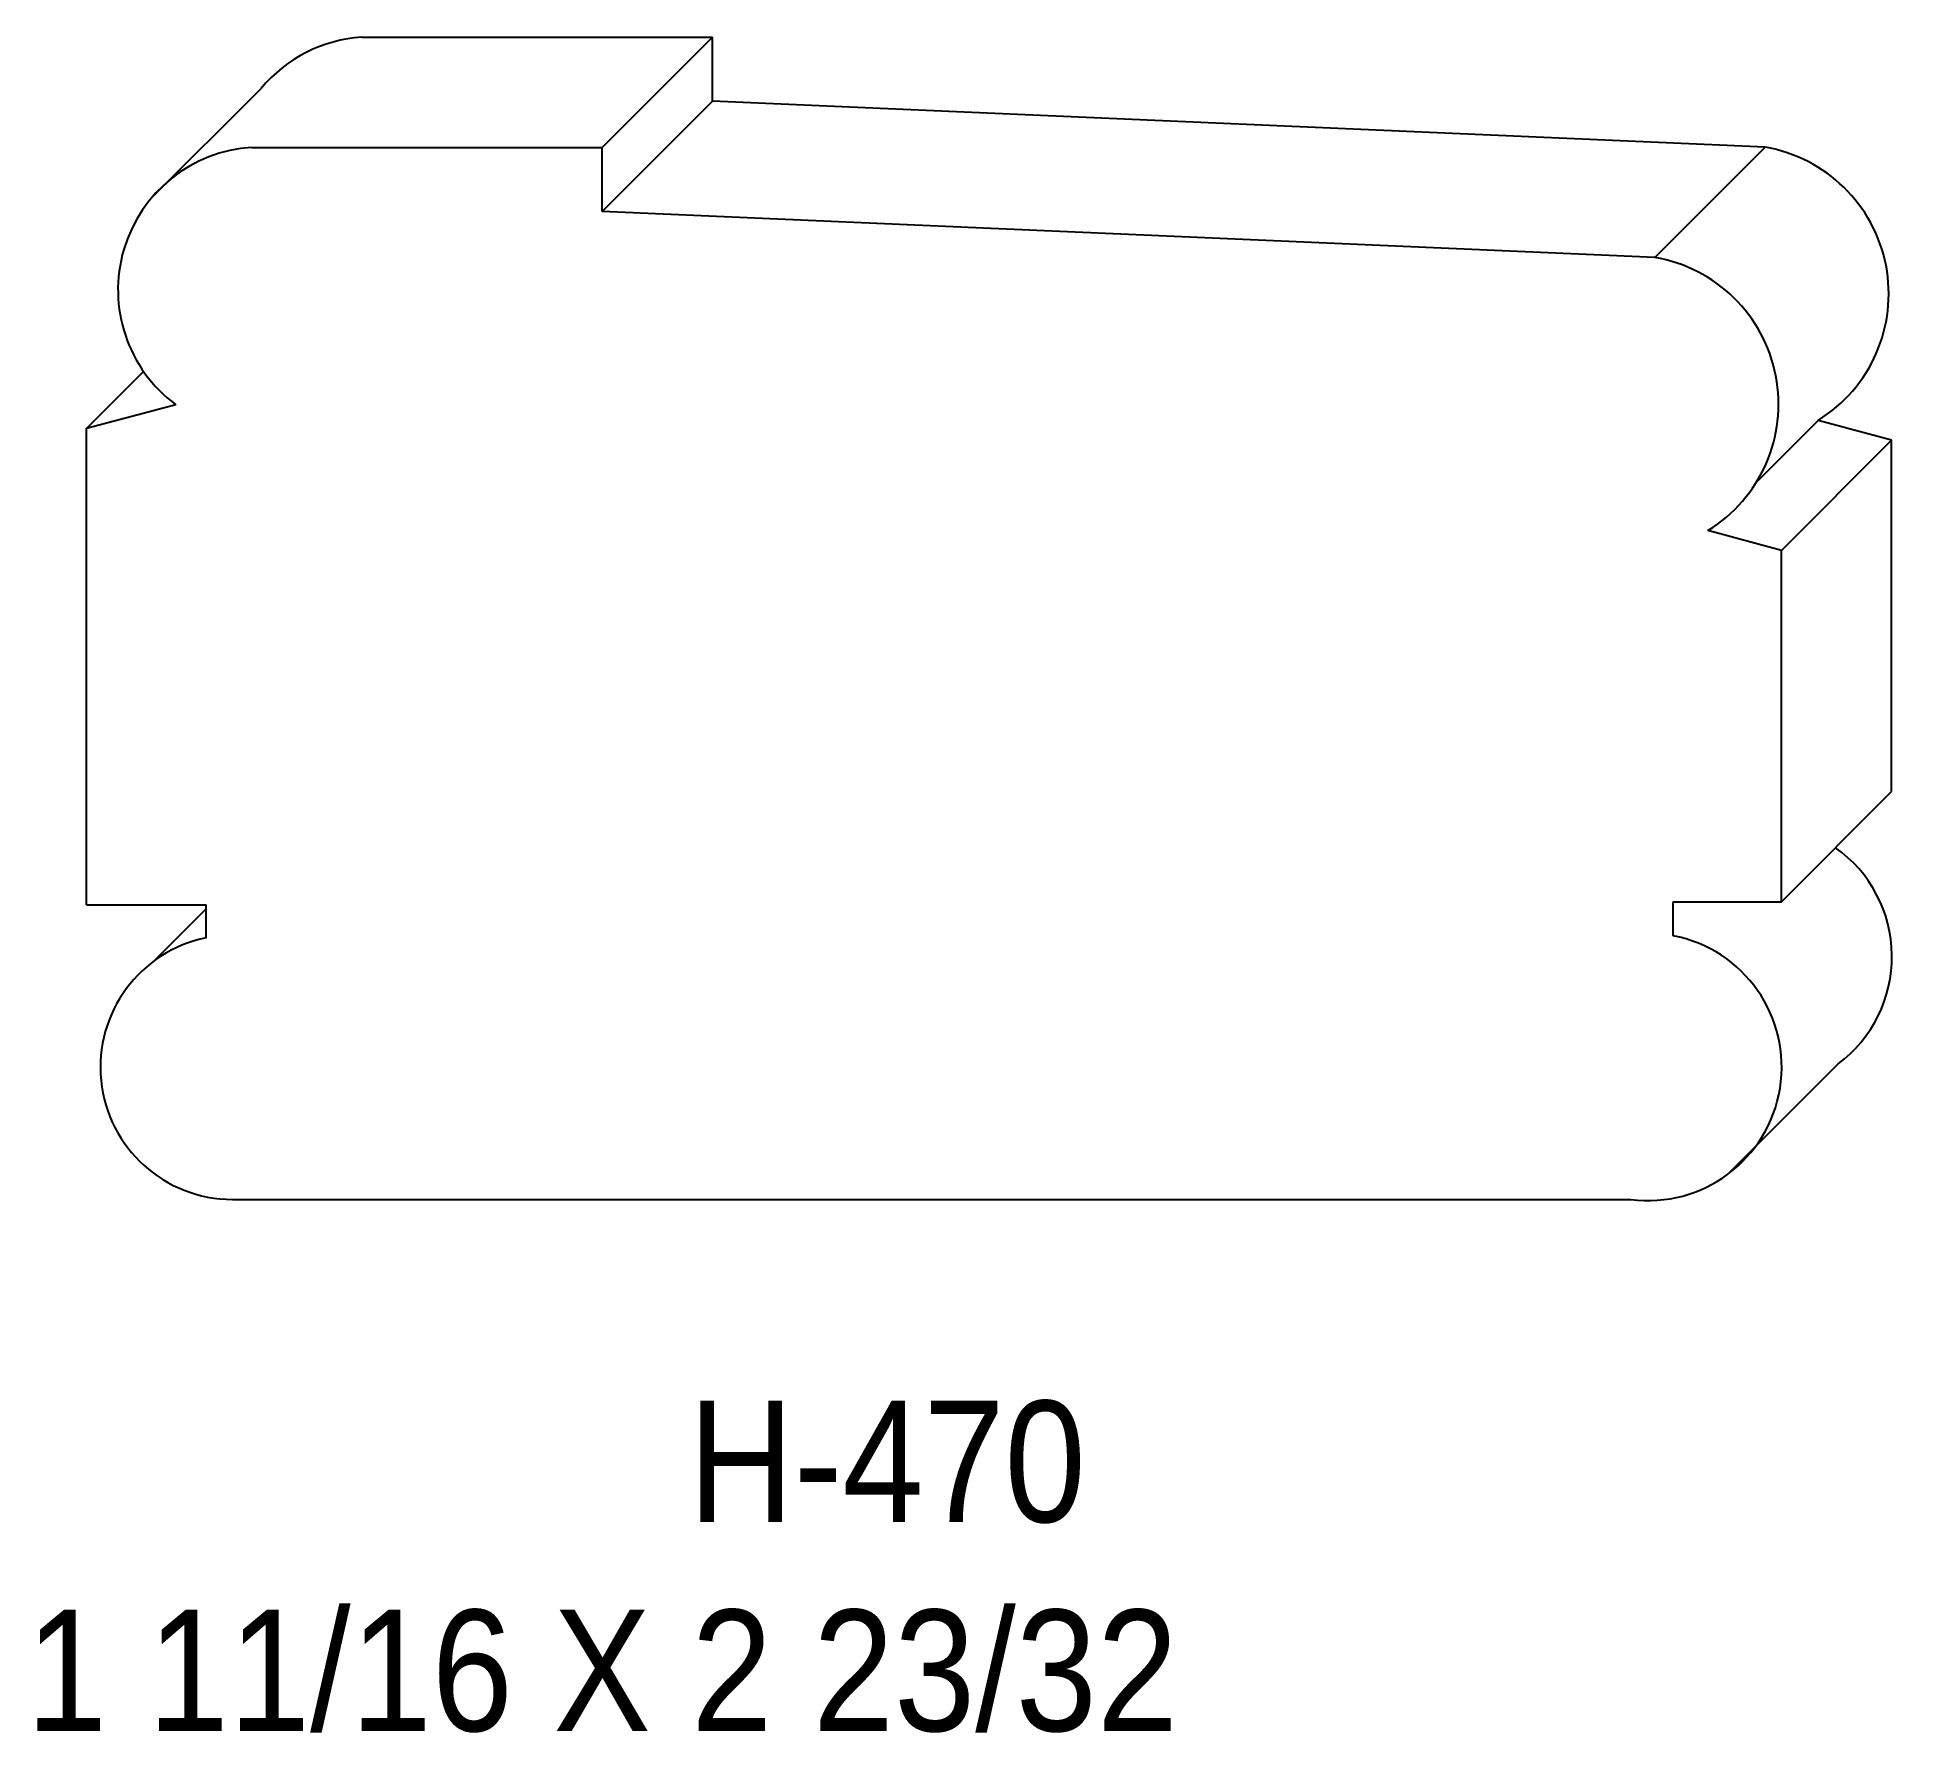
# Model space of a CAD drawing. Extents: x 60.76 to 63.75, y 159.09 to 161.81.
import ezdxf

# ---------------------------------------------------------------- set-up
doc = ezdxf.new("R2010")
doc.units = 0
doc.header["$LTSCALE"] = 5
doc.layers.add('PROFILE', color=7, linetype='CONTINUOUS')
doc.styles.add('TXT', font='TXT', dxfattribs={"height": 3.5})

msp = doc.modelspace()

# ---------------------------------------------------------------- linework, layer by layer
at = {"layer": 'PROFILE', "color": 1, "linetype": 'CONTINUOUS'}
for p, q in [((61.2825, 161.8134), (61.8448, 161.8134)), ((61.668, 161.6366), (61.8448, 161.8134)), ((61.8448, 161.7107), (61.8448, 161.8134)), ((60.9442, 161.5545), (61.1209, 161.7313)), ((61.668, 161.5339), (61.8448, 161.7107)), ((63.5326, 161.637), (61.8448, 161.7107)), ((61.1057, 161.6366), (61.668, 161.6366)), ((61.668, 161.5339), (61.668, 161.6366)), ((63.3559, 161.4602), (63.5326, 161.637)), ((63.3559, 161.4602), (61.668, 161.5339)), ((60.8409, 161.1858), (60.9324, 161.2773)), ((60.9841, 161.2241), (60.8409, 161.1858)), ((60.8409, 160.4222), (60.8409, 161.1858)), ((63.6175, 161.199), (63.5187, 161.1002)), ((63.7356, 161.1673), (63.6175, 161.199)), ((63.5589, 160.9906), (63.7356, 161.1673)), ((63.7356, 160.6039), (63.7356, 161.1673)), ((63.5589, 160.9906), (63.4408, 161.0222)), ((63.5589, 160.4271), (63.5589, 160.9906)), ((63.5589, 160.4271), (63.7356, 160.6039)), ((60.8409, 160.4222), (61.0329, 160.4222)), ((60.9492, 160.3323), (61.0329, 160.4161)), ((61.0329, 160.3695), (61.0329, 160.4222)), ((63.3853, 160.3726), (63.3853, 160.4271)), ((63.3853, 160.4271), (63.5589, 160.4271)), ((63.4731, 159.9906), (63.6498, 160.1673)), ((61.0749, 159.9501), (63.3173, 159.9501))]:
    msp.add_line(p, q, dxfattribs=at)
for centre, major_axis, start_param, end_param in [((61.2969, 161.5849), (0.2289, 0), 1.63392, 2.447855), ((61.1202, 161.4082), (0.2289, 0), 1.63392, -2.207462), ((63.4925, 161.402), (0.2384, 0), -1.018643, 1.401606), ((63.3158, 161.2252), (0, 0.2384), -2.589439, -0.169191), ((63.522, 160.339), (0, 0.2141), -2.501466, -0.615599), ((63.3452, 160.1623), (0, 0.2141), -3.272483, -0.188415), ((61.0749, 160.1619), (0, 0.2118), 0.199564, -3.141593)]:
    msp.add_ellipse(centre, major_axis=major_axis, ratio=1, start_param=start_param, end_param=end_param, dxfattribs=at)

# ---------------------------------------------------------------- texts
at = {"layer": 'PROFILE', "color": 1, "linetype": 'CONTINUOUS', "style": 'TXT', "width": 0.9}
for s, height, p in [('H-470', 0.19439, (61.806, 159.4327)), ('1 11/16 X 2 23/32', 0.194395, (60.744, 159.0976))]:
    msp.add_text(s, height=height, dxfattribs=at).set_placement(p)

doc.saveas('drawing.dxf')
